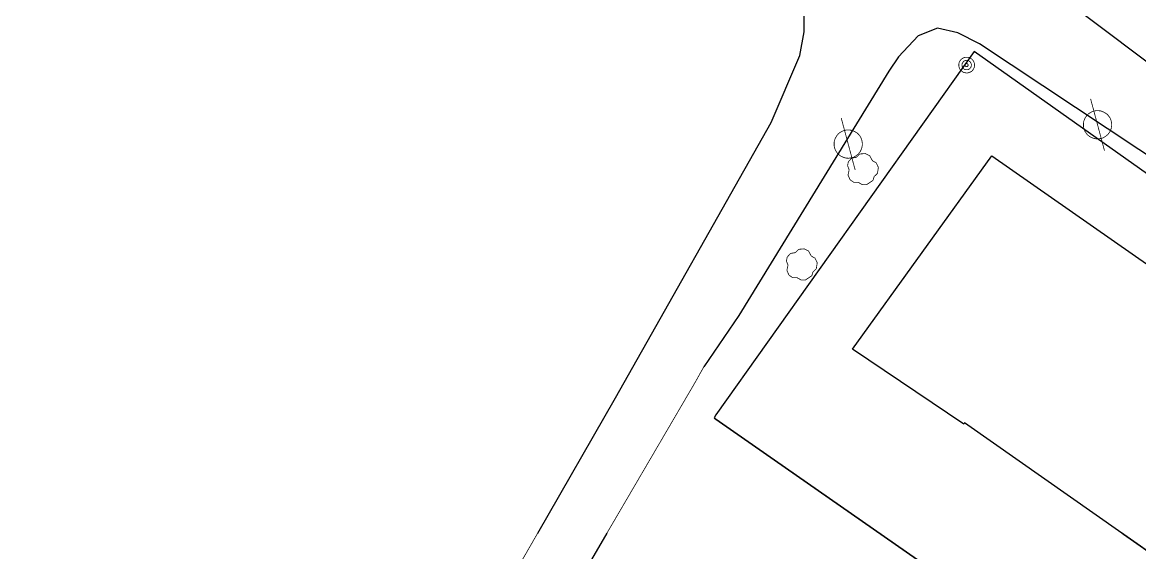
# Model space of a CAD drawing. Extents: x 743000 to 743800, y 4405200 to 4405700.
# Drawn here: x 743225 to 743295.7, y 4405498.8 to 4405532.3 of the extents above; entities that cross this region are included whole.
import ezdxf

# ---------------------------------------------------------------- set-up
doc = ezdxf.new("R2010")
doc.units = 0
doc.header["$MEASUREMENT"] = 0
for name, color, linetype in [('2', 7, 'CONTINUOUS'), ('42', 7, 'CONTINUOUS'), ('51', 7, 'CONTINUOUS'), ('6', 7, 'CONTINUOUS'), ('7', 7, 'CONTINUOUS'), ('8', 7, 'CONTINUOUS')]:
    doc.layers.add(name, color=color, linetype=linetype)

msp = doc.modelspace()

# ---------------------------------------------------------------- linework, layer by layer
at = {"layer": '2', "color": 7, "linetype": 'Continuous'}
msp.add_3dface([(743800, 4405200), (743800, 4405700), (743000.0000000001, 4405700), (743000.0000000001, 4405200)], dxfattribs=at)
at = {"layer": '42', "color": 3, "linetype": 'Continuous', "const_width": 0.05, "elevation": 4.84}
for points in [[(743278.8299999998, 4405522.310000001), (743278.4199999998, 4405522.04), (743278.15, 4405522.04), (743277.8900000001, 4405522.19), (743277.6099999999, 4405522.19), (743277.38, 4405522.35), (743277.25, 4405522.65), (743277.32, 4405522.98), (743277.2199999999, 4405523.24), (743277.2699999998, 4405523.49), (743277.4799999999, 4405523.72), (743277.7799999998, 4405523.77), (743277.9899999999, 4405523.98), (743278.3399999999, 4405524.01), (743278.6199999999, 4405523.87), (743278.7899999998, 4405523.56), (743279.03, 4405523.42), (743279.1700000002, 4405523.13), (743279.11, 4405522.75), (743278.9, 4405522.55), (743278.8299999998, 4405522.310000001)], [(743274.9599999998, 4405516.28), (743274.5499999998, 4405516.01), (743274.28, 4405516.01), (743274.0199999998, 4405516.16), (743273.74, 4405516.16), (743273.5099999999, 4405516.32), (743273.38, 4405516.62), (743273.45, 4405516.95), (743273.3499999999, 4405517.21), (743273.4, 4405517.46), (743273.6099999999, 4405517.69), (743273.91, 4405517.74), (743274.1199999999, 4405517.95), (743274.4699999999, 4405517.98), (743274.75, 4405517.84), (743274.92, 4405517.53), (743275.16, 4405517.39), (743275.3, 4405517.1), (743275.24, 4405516.72), (743275.03, 4405516.52), (743274.9599999998, 4405516.28)]]:
    msp.add_lwpolyline(points, dxfattribs=at)
at = {"layer": '51', "color": 1, "linetype": 'Continuous', "const_width": 0.1, "elevation": 5.14}
msp.add_lwpolyline([(743268.77, 4405507.28), (743279.2199999999, 4405500)], dxfattribs=at)
at = {"layer": '51', "color": 1, "linetype": 'Continuous', "extrusion": (0.01025519899981354, 0.01550925679971801, 0.9998271319818215), "const_width": 0.1, "elevation": 75953.64482999999}
msp.add_lwpolyline([(743240.0718442759, 4404851.812282218), (743262.6605535095, 4404836.070426891), (743267.6719310199, 4404843.231250128), (743255.432677391, 4404851.812320258)], dxfattribs=at)
at = {"layer": '51', "color": 1, "linetype": 'Continuous'}
for points in [[(743327.92, 4405500, 5.62), (743326.7999999998, 4405500.8, 5.59), (743326.9399999998, 4405501.08, 5.29), (743324.49, 4405502.7, 5.29), (743285.2399999999, 4405530.46, 5.17), (743268.89, 4405507.49, 5.29), (743268.77, 4405507.28, 5.14)], [(743294.58, 4405500, 4.98), (743284.6199999999, 4405506.98, 4.97), (743284.5799999998, 4405506.9, 4.97), (743277.5400000002, 4405511.63, 6.69), (743286.3399999999, 4405523.87, 6.4), (743320.55, 4405500, 5.92)]]:
    msp.add_polyline3d(points, dxfattribs=at)
at = {"layer": '6', "color": 7, "linetype": 'Continuous', "extrusion": (-0.03653041319880998, 0.02033651869933751, 0.9991255951674524), "const_width": 0.05, "elevation": 62443.193341}
msp.add_lwpolyline([(-4210766.986035189, -1492150.353337776), (-4210765.875855022, -1492150.353337777), (-4210754.812695744, -1492150.592517141)], dxfattribs=at)
at = {"layer": '6', "color": 7, "linetype": 'Continuous', "extrusion": (-0.003524428600090787, 0.001013561200026109, 0.9999932755257591), "const_width": 0.05, "elevation": 1848.015345}
msp.add_lwpolyline([(743246.8919722098, 4405489.009817192), (743247.3319694772, 4405490.539817978), (743253.0019695061, 4405500.389823038)], dxfattribs=at)
at = {"layer": '6', "color": 7, "linetype": 'Continuous'}
for points in [[(743297.95, 4405555.1, 2.05), (743288.7999999998, 4405540.060000001, 2.04), (743288.5099999999, 4405538.46, 2.04), (743288.9, 4405536.71, 2.04), (743289.8799999999, 4405534.92, 2.04), (743290.56, 4405534.06, 2.04), (743306.5700000002, 4405522, 2.04), (743323.4599999998, 4405508.88, 1.97), (743336.5, 4405500, 1.98)], [(743257.61, 4405500, 2.33), (743262.5400000002, 4405508.55, 2.33), (743272.39, 4405525.98, 2.34), (743274.2000000002, 4405530.21, 2.34), (743274.4699999999, 4405531.7, 2.34), (743274.48, 4405533.21, 2.3), (743274.0899999999, 4405534.61, 2.21), (743269.79, 4405540.9, 2), (743268.18, 4405542.02, 2)], [(743330.6699999998, 4405500, 2.12), (743320.54, 4405506.8, 2.12), (743303.7399999999, 4405518.9, 2.11), (743285.57, 4405530.95, 2.11), (743284.19, 4405531.65, 2.11), (743282.91, 4405531.94, 2.11), (743281.6899999998, 4405531.46, 2.11), (743280.4400000002, 4405530.13, 2.11), (743279.84, 4405529.23, 2.11), (743270.3299999998, 4405513.76, 2.34), (743268.12, 4405510.52, 2.34)], [(743261.9899999999, 4405500, 2.33), (743259.53, 4405495.79, 2.33), (743257.8499999999, 4405493.45, 2.33), (743255.05, 4405487.94, 2.33), (743253.31, 4405485.45, 2.32)]]:
    msp.add_polyline3d(points, dxfattribs=at)
at = {"layer": '7', "color": 7, "linetype": 'Continuous', "const_width": 0.05, "elevation": 5.24}
for points in [[(743285, 4405530.04), (743284.9699999999, 4405530.05), (743284.95, 4405530.07), (743284.9200000002, 4405530.08), (743284.8899999999, 4405530.09), (743284.8499999999, 4405530.09), (743284.8199999998, 4405530.1), (743284.79, 4405530.1), (743284.76, 4405530.1), (743284.7299999999, 4405530.1), (743284.7, 4405530.1), (743284.67, 4405530.1), (743284.6399999999, 4405530.09), (743284.61, 4405530.08), (743284.57, 4405530.07), (743284.55, 4405530.06), (743284.52, 4405530.04), (743284.49, 4405530.03), (743284.4699999999, 4405530.01), (743284.44, 4405529.99), (743284.42, 4405529.97), (743284.3899999999, 4405529.95), (743284.37, 4405529.92), (743284.3499999999, 4405529.9), (743284.3399999999, 4405529.87), (743284.3199999998, 4405529.84), (743284.3099999998, 4405529.82), (743284.29, 4405529.79), (743284.28, 4405529.76), (743284.2699999998, 4405529.73), (743284.2699999998, 4405529.7), (743284.26, 4405529.67), (743284.26, 4405529.63), (743284.26, 4405529.6), (743284.26, 4405529.57), (743284.26, 4405529.54), (743284.2699999998, 4405529.51), (743284.28, 4405529.48), (743284.28, 4405529.45), (743284.3, 4405529.42), (743284.3099999998, 4405529.39), (743284.3199999998, 4405529.36), (743284.3399999999, 4405529.33), (743284.3599999999, 4405529.31), (743284.3799999999, 4405529.28), (743284.3999999998, 4405529.26), (743284.42, 4405529.24), (743284.45, 4405529.22), (743284.4699999999, 4405529.2), (743284.5, 4405529.18), (743284.53, 4405529.16), (743284.55, 4405529.15), (743284.5799999998, 4405529.14), (743284.61, 4405529.13), (743284.6399999999, 4405529.12), (743284.67, 4405529.12), (743284.7099999998, 4405529.11), (743284.7399999999, 4405529.11), (743284.77, 4405529.11), (743284.8, 4405529.11), (743284.83, 4405529.11), (743284.8599999999, 4405529.12), (743284.8899999999, 4405529.13), (743284.9200000002, 4405529.14), (743284.95, 4405529.15), (743284.9799999999, 4405529.16), (743285.01, 4405529.18), (743285.04, 4405529.19), (743285.06, 4405529.21), (743285.0899999999, 4405529.23), (743285.1099999999, 4405529.25), (743285.1299999999, 4405529.28), (743285.1499999998, 4405529.3), (743285.17, 4405529.33), (743285.1900000002, 4405529.35), (743285.2, 4405529.38), (743285.2099999998, 4405529.41), (743285.2299999999, 4405529.44), (743285.2399999999, 4405529.47), (743285.2399999999, 4405529.5), (743285.25, 4405529.53), (743285.25, 4405529.560000001), (743285.26, 4405529.59), (743285.26, 4405529.63), (743285.25, 4405529.66), (743285.25, 4405529.69), (743285.2399999999, 4405529.72), (743285.2299999999, 4405529.75), (743285.2199999999, 4405529.78), (743285.2099999998, 4405529.810000001), (743285.2, 4405529.84), (743285.1800000002, 4405529.87), (743285.16, 4405529.89), (743285.1499999998, 4405529.92), (743285.1299999999, 4405529.94), (743285.1, 4405529.96), (743285.08, 4405529.99), (743285.06, 4405530), (743285.03, 4405530.02), (743285, 4405530.04)], [(743284.8999999998, 4405529.87), (743284.8899999999, 4405529.88), (743284.8699999999, 4405529.88), (743284.8499999999, 4405529.89), (743284.83, 4405529.89), (743284.81, 4405529.9), (743284.8, 4405529.9), (743284.7799999998, 4405529.9), (743284.76, 4405529.9), (743284.7399999999, 4405529.9), (743284.7199999999, 4405529.9), (743284.7, 4405529.9), (743284.6800000002, 4405529.89), (743284.66, 4405529.89), (743284.6499999998, 4405529.88), (743284.63, 4405529.88), (743284.61, 4405529.87), (743284.5999999999, 4405529.86), (743284.5799999998, 4405529.85), (743284.57, 4405529.83), (743284.55, 4405529.82), (743284.5399999998, 4405529.810000001), (743284.53, 4405529.79), (743284.52, 4405529.78), (743284.5, 4405529.76), (743284.49, 4405529.75), (743284.49, 4405529.73), (743284.4799999999, 4405529.71), (743284.4699999999, 4405529.7), (743284.4699999999, 4405529.68), (743284.4599999998, 4405529.66), (743284.4599999998, 4405529.64), (743284.4599999998, 4405529.62), (743284.4599999998, 4405529.6), (743284.4599999998, 4405529.58), (743284.4599999998, 4405529.560000001), (743284.4699999999, 4405529.55), (743284.4699999999, 4405529.53), (743284.4799999999, 4405529.51), (743284.4799999999, 4405529.49), (743284.49, 4405529.47), (743284.5, 4405529.46), (743284.51, 4405529.44), (743284.52, 4405529.43), (743284.53, 4405529.41), (743284.5399999998, 4405529.4), (743284.5599999998, 4405529.38), (743284.57, 4405529.37), (743284.59, 4405529.36), (743284.5999999999, 4405529.35), (743284.6199999999, 4405529.34), (743284.6399999999, 4405529.33), (743284.6499999998, 4405529.33), (743284.67, 4405529.32), (743284.69, 4405529.32), (743284.7099999998, 4405529.31), (743284.7299999999, 4405529.31), (743284.75, 4405529.31), (743284.77, 4405529.31), (743284.7799999998, 4405529.31), (743284.8, 4405529.31), (743284.8199999998, 4405529.31), (743284.84, 4405529.32), (743284.8599999999, 4405529.33), (743284.88, 4405529.33), (743284.8899999999, 4405529.34), (743284.9099999998, 4405529.35), (743284.93, 4405529.36), (743284.9400000002, 4405529.37), (743284.95, 4405529.38), (743284.9699999999, 4405529.4), (743284.9799999999, 4405529.41), (743284.9899999999, 4405529.43), (743285.01, 4405529.44), (743285.02, 4405529.46), (743285.02, 4405529.47), (743285.03, 4405529.49), (743285.04, 4405529.51), (743285.04, 4405529.53), (743285.05, 4405529.54), (743285.05, 4405529.560000001), (743285.05, 4405529.58), (743285.05, 4405529.6), (743285.06, 4405529.62), (743285.05, 4405529.64), (743285.05, 4405529.66), (743285.05, 4405529.68), (743285.04, 4405529.69), (743285.03, 4405529.71), (743285.03, 4405529.73), (743285.02, 4405529.75), (743285.01, 4405529.76), (743285, 4405529.78), (743284.9899999999, 4405529.79), (743284.9799999999, 4405529.810000001), (743284.9599999998, 4405529.82), (743284.95, 4405529.83), (743284.93, 4405529.85), (743284.9200000002, 4405529.86), (743284.8999999998, 4405529.87)], [(743284.8, 4405529.69), (743284.8, 4405529.7), (743284.79, 4405529.7), (743284.79, 4405529.7), (743284.7799999998, 4405529.7), (743284.77, 4405529.7), (743284.77, 4405529.71), (743284.76, 4405529.71), (743284.75, 4405529.71), (743284.75, 4405529.71), (743284.7399999999, 4405529.71), (743284.7399999999, 4405529.71), (743284.7299999999, 4405529.7), (743284.7299999999, 4405529.7), (743284.7199999999, 4405529.7), (743284.7099999998, 4405529.7), (743284.7099999998, 4405529.7), (743284.7, 4405529.69), (743284.7, 4405529.69), (743284.69, 4405529.69), (743284.69, 4405529.68), (743284.6800000002, 4405529.68), (743284.6800000002, 4405529.67), (743284.67, 4405529.67), (743284.67, 4405529.66), (743284.67, 4405529.66), (743284.66, 4405529.65), (743284.66, 4405529.65), (743284.66, 4405529.64), (743284.66, 4405529.64), (743284.66, 4405529.63), (743284.6499999998, 4405529.62), (743284.6499999998, 4405529.62), (743284.6499999998, 4405529.61), (743284.6499999998, 4405529.6), (743284.6499999998, 4405529.6), (743284.6499999998, 4405529.59), (743284.66, 4405529.59), (743284.66, 4405529.58), (743284.66, 4405529.57), (743284.66, 4405529.57), (743284.66, 4405529.560000001), (743284.67, 4405529.560000001), (743284.67, 4405529.55), (743284.67, 4405529.55), (743284.6800000002, 4405529.54), (743284.6800000002, 4405529.54), (743284.69, 4405529.53), (743284.69, 4405529.53), (743284.7, 4405529.53), (743284.7, 4405529.52), (743284.7099999998, 4405529.52), (743284.7099999998, 4405529.52), (743284.7199999999, 4405529.52), (743284.7299999999, 4405529.51), (743284.7299999999, 4405529.51), (743284.7399999999, 4405529.51), (743284.75, 4405529.51), (743284.75, 4405529.51), (743284.76, 4405529.51), (743284.76, 4405529.51), (743284.77, 4405529.51), (743284.7799999998, 4405529.51), (743284.7799999998, 4405529.52), (743284.79, 4405529.52), (743284.79, 4405529.52), (743284.8, 4405529.52), (743284.8, 4405529.53), (743284.81, 4405529.53), (743284.81, 4405529.53), (743284.8199999998, 4405529.54), (743284.8199999998, 4405529.54), (743284.83, 4405529.55), (743284.83, 4405529.55), (743284.83, 4405529.560000001), (743284.84, 4405529.560000001), (743284.84, 4405529.57), (743284.84, 4405529.57), (743284.8499999999, 4405529.58), (743284.8499999999, 4405529.59), (743284.8499999999, 4405529.59), (743284.8499999999, 4405529.6), (743284.8499999999, 4405529.6), (743284.8499999999, 4405529.61), (743284.8499999999, 4405529.62), (743284.8499999999, 4405529.62), (743284.8499999999, 4405529.63), (743284.8499999999, 4405529.63), (743284.84, 4405529.64), (743284.84, 4405529.65), (743284.84, 4405529.65), (743284.84, 4405529.66), (743284.83, 4405529.66), (743284.83, 4405529.67), (743284.83, 4405529.67), (743284.8199999998, 4405529.68), (743284.8199999998, 4405529.68), (743284.81, 4405529.69), (743284.81, 4405529.69), (743284.8, 4405529.69)]]:
    msp.add_lwpolyline(points, dxfattribs=at)
at = {"layer": '8', "color": 7, "linetype": 'Continuous', "const_width": 0.05}
for points, elevation in [([(743293.48, 4405524.19), (743292.5999999999, 4405527.47)], 10.02), ([(743277.7, 4405522.97), (743276.82, 4405526.25)], 10.01), ([(743293.49, 4405526.6), (743293.44, 4405526.63), (743293.3799999999, 4405526.65), (743293.3299999998, 4405526.68), (743293.28, 4405526.69), (743293.2199999999, 4405526.71), (743293.17, 4405526.71), (743293.1099999999, 4405526.72), (743293.06, 4405526.72), (743292.9999999999, 4405526.72), (743292.94, 4405526.72), (743292.88, 4405526.71), (743292.8299999998, 4405526.7), (743292.77, 4405526.68), (743292.72, 4405526.67), (743292.6699999998, 4405526.64), (743292.6199999999, 4405526.62), (743292.5700000002, 4405526.59), (743292.52, 4405526.56), (743292.48, 4405526.53), (743292.43, 4405526.49), (743292.39, 4405526.45), (743292.3599999999, 4405526.41), (743292.3200000002, 4405526.36), (743292.29, 4405526.31), (743292.26, 4405526.26), (743292.2299999999, 4405526.22), (743292.21, 4405526.16), (743292.19, 4405526.11), (743292.17, 4405526.05), (743292.1599999998, 4405526), (743292.15, 4405525.94), (743292.15, 4405525.89), (743292.15, 4405525.83), (743292.15, 4405525.77), (743292.15, 4405525.72), (743292.1599999998, 4405525.66), (743292.17, 4405525.61), (743292.19, 4405525.55), (743292.21, 4405525.5), (743292.2299999999, 4405525.45), (743292.26, 4405525.39), (743292.29, 4405525.35), (743292.3200000002, 4405525.3), (743292.3499999999, 4405525.26), (743292.39, 4405525.21), (743292.43, 4405525.17), (743292.48, 4405525.14), (743292.52, 4405525.1), (743292.5700000002, 4405525.07), (743292.6199999999, 4405525.04), (743292.6699999998, 4405525.02), (743292.72, 4405525), (743292.77, 4405524.98), (743292.8299999998, 4405524.96), (743292.89, 4405524.95), (743292.94, 4405524.94), (743292.9999999999, 4405524.94), (743293.05, 4405524.93), (743293.1099999999, 4405524.94), (743293.17, 4405524.95), (743293.2199999999, 4405524.96), (743293.28, 4405524.97), (743293.3299999998, 4405524.98), (743293.39, 4405525), (743293.44, 4405525.03), (743293.49, 4405525.060000001), (743293.54, 4405525.09), (743293.58, 4405525.12), (743293.6199999999, 4405525.16), (743293.6700000002, 4405525.19), (743293.7099999998, 4405525.23), (743293.74, 4405525.28), (743293.78, 4405525.32), (743293.8099999998, 4405525.37), (743293.83, 4405525.42), (743293.8599999999, 4405525.47), (743293.8799999999, 4405525.53), (743293.9, 4405525.58), (743293.9100000001, 4405525.63), (743293.92, 4405525.69), (743293.9300000002, 4405525.75), (743293.9300000002, 4405525.8), (743293.9300000002, 4405525.86), (743293.9300000002, 4405525.91), (743293.92, 4405525.97), (743293.9100000001, 4405526.03), (743293.9, 4405526.08), (743293.8799999999, 4405526.14), (743293.8599999999, 4405526.19), (743293.8399999999, 4405526.24), (743293.8099999998, 4405526.29), (743293.78, 4405526.34), (743293.74, 4405526.38), (743293.7099999998, 4405526.43), (743293.6700000002, 4405526.47), (743293.6299999999, 4405526.51), (743293.58, 4405526.54), (743293.5299999998, 4405526.57), (743293.49, 4405526.6)], 10.02), ([(743277.7099999998, 4405525.38), (743277.66, 4405525.41), (743277.5999999999, 4405525.43), (743277.55, 4405525.46), (743277.5, 4405525.47), (743277.4399999998, 4405525.49), (743277.39, 4405525.49), (743277.3299999998, 4405525.5), (743277.28, 4405525.5), (743277.2199999999, 4405525.5), (743277.1599999998, 4405525.5), (743277.0999999999, 4405525.49), (743277.0500000002, 4405525.48), (743276.99, 4405525.46), (743276.9399999998, 4405525.45), (743276.8899999999, 4405525.42), (743276.8399999999, 4405525.4), (743276.7900000002, 4405525.37), (743276.7399999999, 4405525.34), (743276.7000000002, 4405525.31), (743276.6499999998, 4405525.27), (743276.61, 4405525.23), (743276.5799999998, 4405525.19), (743276.54, 4405525.14), (743276.5099999999, 4405525.09), (743276.48, 4405525.04), (743276.45, 4405525), (743276.4299999998, 4405524.94), (743276.4099999998, 4405524.89), (743276.39, 4405524.83), (743276.3799999999, 4405524.78), (743276.37, 4405524.72), (743276.37, 4405524.67), (743276.37, 4405524.61), (743276.37, 4405524.55), (743276.37, 4405524.5), (743276.3799999999, 4405524.44), (743276.39, 4405524.39), (743276.4099999998, 4405524.33), (743276.4299999998, 4405524.28), (743276.45, 4405524.23), (743276.48, 4405524.17), (743276.5099999999, 4405524.13), (743276.54, 4405524.08), (743276.57, 4405524.04), (743276.61, 4405523.99), (743276.6499999998, 4405523.95), (743276.7000000002, 4405523.92), (743276.7399999999, 4405523.88), (743276.7900000002, 4405523.85), (743276.8399999999, 4405523.82), (743276.8899999999, 4405523.8), (743276.9399999998, 4405523.78), (743276.99, 4405523.76), (743277.0500000002, 4405523.74), (743277.11, 4405523.73), (743277.1599999998, 4405523.72), (743277.2199999999, 4405523.72), (743277.2699999998, 4405523.71), (743277.3299999998, 4405523.72), (743277.39, 4405523.73), (743277.4399999998, 4405523.74), (743277.5, 4405523.75), (743277.55, 4405523.76), (743277.6099999999, 4405523.78), (743277.66, 4405523.81), (743277.7099999998, 4405523.84), (743277.76, 4405523.87), (743277.8, 4405523.9), (743277.8399999999, 4405523.94), (743277.8900000001, 4405523.97), (743277.93, 4405524.01), (743277.96, 4405524.060000001), (743277.9999999999, 4405524.1), (743278.0299999998, 4405524.15), (743278.0500000002, 4405524.2), (743278.0799999998, 4405524.25), (743278.0999999999, 4405524.310000001), (743278.1199999999, 4405524.36), (743278.13, 4405524.41), (743278.14, 4405524.47), (743278.15, 4405524.53), (743278.15, 4405524.58), (743278.15, 4405524.64), (743278.15, 4405524.69), (743278.14, 4405524.75), (743278.13, 4405524.810000001), (743278.1199999999, 4405524.86), (743278.0999999999, 4405524.92), (743278.0799999998, 4405524.97), (743278.06, 4405525.02), (743278.0299999998, 4405525.07), (743277.9999999999, 4405525.12), (743277.96, 4405525.16), (743277.93, 4405525.21), (743277.8900000001, 4405525.25), (743277.8499999999, 4405525.29), (743277.8, 4405525.32), (743277.7499999999, 4405525.35), (743277.7099999998, 4405525.38)], 10.01)]:
    msp.add_lwpolyline(points, dxfattribs=dict(at, elevation=elevation))

doc.saveas('drawing.dxf')
